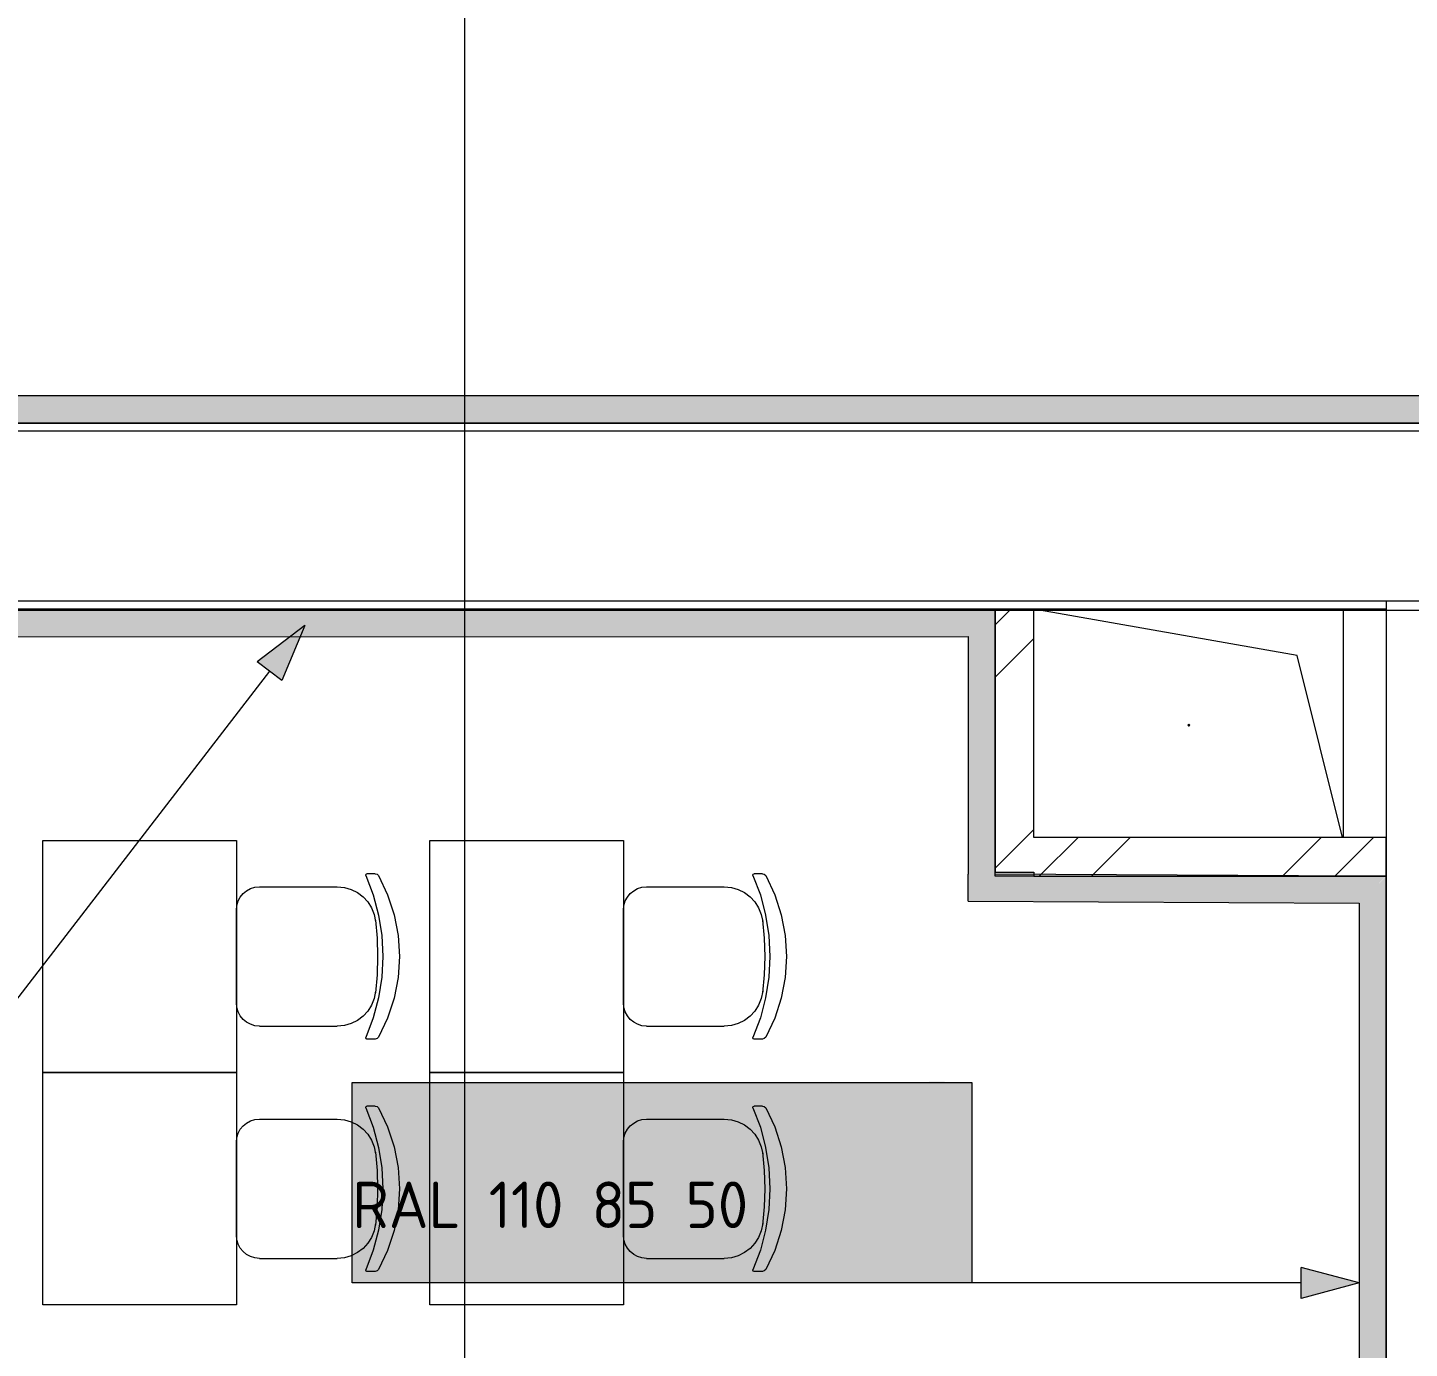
# Model space of a CAD drawing. Header units: millimetres. Extents: x 0 to 1189, y 0 to 841.
# Drawn here: x 597.88 to 633.58, y 351.8 to 385.92 of the extents above; entities that cross this region are included whole.
import ezdxf

# ---------------------------------------------------------------- set-up
doc = ezdxf.new("R2010")
doc.units = ezdxf.units.MM

msp = doc.modelspace()

# ---------------------------------------------------------------- hatches: boundary and pattern name
at = {"true_color": 0xf1d696}
h = msp.add_hatch(color=41, dxfattribs=at)
h.dxf.hatch_style = 2
h.paths.add_polyline_path([(703.533075, 376.404346), (703.518075, 375.704345), (520.082795, 375.704345), (520.082795, 376.404346)])
h = msp.add_hatch(color=41, dxfattribs=at)
h.dxf.hatch_style = 2
h.paths.add_polyline_path([(548.346838, 370.171336), (548.346838, 370.871337), (622.176951, 370.887337), (622.176951, 370.187336)])
h = msp.add_hatch(color=41, dxfattribs=at)
h.dxf.hatch_style = 2
h.paths.add_polyline_path([(622.176951, 370.187336), (622.176951, 370.887337), (622.876952, 370.887337)])
h = msp.add_hatch(color=41, dxfattribs=at)
h.dxf.hatch_style = 2
h.paths.add_polyline_path([(622.876952, 370.887337), (622.876952, 370.188336), (622.176951, 370.187336)])
at = {"true_color": 0x0077b0}
h = msp.add_hatch(color=144, dxfattribs=at)
h.dxf.hatch_style = 2
h.paths.add_polyline_path([(605.040924, 370.478337), (604.446923, 369.051335), (603.812922, 369.540335)])
at = {"true_color": 0xf1d696}
h = msp.add_hatch(color=41, dxfattribs=at)
h.dxf.hatch_style = 2
h.paths.add_polyline_path([(622.176951, 370.187336), (622.876952, 370.188336), (622.876952, 364.048327), (622.176951, 364.051327)])
h = msp.add_hatch(color=41, dxfattribs=at)
h.dxf.hatch_style = 2
h.paths.add_polyline_path([(622.876952, 364.048327), (622.176951, 363.351326), (622.176951, 364.051327)])
h = msp.add_hatch(color=41, dxfattribs=at)
h.dxf.hatch_style = 2
h.paths.add_polyline_path([(622.876952, 364.048327), (622.876952, 363.348326), (622.176951, 363.351326)])
h = msp.add_hatch(color=41, dxfattribs=at)
h.dxf.hatch_style = 2
h.paths.add_polyline_path([(622.876952, 363.348326), (622.876952, 364.048327), (632.276966, 364.001327), (632.276966, 363.301326)])
at = {"true_color": 0xdcd214}
h = msp.add_hatch(color=52, dxfattribs=at)
h.dxf.hatch_style = 2
h.paths.add_polyline_path([(632.276966, 363.301326), (632.276966, 364.001327), (632.976967, 363.998327)])
h = msp.add_hatch(color=52, dxfattribs=at)
h.dxf.hatch_style = 2
h.paths.add_polyline_path([(632.276966, 363.301326), (632.973967, 363.994327), (632.976967, 363.298326)])
h = msp.add_hatch(color=52, dxfattribs=at)
h.dxf.hatch_style = 2
h.paths.add_polyline_path([(632.276966, 363.301326), (632.976967, 363.298326), (632.976967, 312.804249), (632.276966, 312.804249)])
at = {"true_color": 0xffffff}
h = msp.add_hatch(color=7, dxfattribs=at)
h.dxf.hatch_style = 2
h.paths.add_polyline_path([(606.262926, 358.669319), (622.276951, 358.669319), (622.276951, 353.492311), (606.262926, 353.492311)])
at = {"true_color": 0x0077b0}
h = msp.add_hatch(color=144, dxfattribs=at)
h.paths.add_polyline_path([(619.042107, 357.272004), (619.042107, 358.078983), (619.012617, 358.235666), (618.923596, 358.366717), (618.794956, 358.45312), (618.638618, 358.482472), (618.482142, 358.45312), (618.350883, 358.366717), (618.263447, 358.235666), (618.235128, 358.078983), (618.235128, 357.272004), (618.263447, 357.115665), (618.350883, 356.987025), (618.482142, 356.898004), (618.638618, 356.868514), (618.794956, 356.898004), (618.923596, 356.987025), (619.012617, 357.115665)])
h.paths.add_polyline_path([(619.24275, 357.272004), (619.231596, 357.151348), (619.19817, 357.039322), (619.142523, 356.936288), (619.064707, 356.842607), (618.972938, 356.765308), (618.870886, 356.710798), (618.759222, 356.678508), (618.638618, 356.667872), (618.516885, 356.678508), (618.405178, 356.710798), (618.302979, 356.765308), (618.209772, 356.842607), (618.132042, 356.936288), (618.076585, 357.039322), (618.043348, 357.151348), (618.032281, 357.272004), (618.032281, 358.078983), (618.043348, 358.200715), (618.076585, 358.312422), (618.132042, 358.414621), (618.209772, 358.507828), (618.302979, 358.585644), (618.405178, 358.641291), (618.516885, 358.674717), (618.638618, 358.685871), (618.759274, 358.67476), (618.8713, 358.641636), (618.974334, 358.586807), (619.068015, 358.510584), (619.143919, 358.416947), (619.198584, 358.3138), (619.231648, 358.201146), (619.24275, 358.078983)])
h = msp.add_hatch(color=144, dxfattribs=at)
h.dxf.hatch_style = 2
h.paths.add_polyline_path([(621.566819, 357.675493), (621.363421, 357.675493), (621.289902, 357.70078), (621.264753, 357.776917), (621.289902, 357.853053), (621.363421, 357.87834), (621.566819, 357.87834), (621.683746, 357.901078), (621.781242, 357.965984), (621.847388, 358.063893), (621.868885, 358.180406), (621.847388, 358.297333), (621.781242, 358.394829), (621.683746, 358.460975), (621.566819, 358.482472), (621.16333, 358.482472), (621.087193, 358.507966), (621.061906, 358.583896), (621.087193, 358.660308), (621.16333, 358.685871), (621.566819, 358.685871), (621.667252, 358.676836), (621.760502, 358.649559), (621.845794, 358.603783), (621.922353, 358.539247), (621.987319, 358.460777), (622.034043, 358.374503), (622.062267, 358.280891), (622.071732, 358.180406), (622.059106, 358.061396), (622.021158, 357.95427), (621.957786, 357.859341), (621.868885, 357.776917), (621.957786, 357.694493), (622.021158, 357.599563), (622.059106, 357.492438), (622.071732, 357.373427), (622.071732, 357.170029), (622.062267, 357.069983), (622.034043, 356.977379), (621.987319, 356.892216), (621.922353, 356.814495), (621.844632, 356.74996), (621.759469, 356.704183), (621.666865, 356.676906), (621.566819, 356.667872), (621.16333, 356.667872), (621.087193, 356.691781), (621.061906, 356.766539), (621.087193, 356.842951), (621.16333, 356.868514), (621.566819, 356.868514), (621.683746, 356.891321), (621.781242, 356.958362), (621.847388, 357.055238), (621.868885, 357.172785), (621.868885, 357.373427), (621.847388, 357.490354), (621.781242, 357.58785), (621.683746, 357.653996)])
h = msp.add_hatch(color=144, dxfattribs=at)
h.dxf.hatch_style = 2
h.paths.add_polyline_path([(620.555732, 357.170029), (619.748753, 357.170029), (619.672616, 357.195591), (619.647329, 357.272004), (619.672616, 357.34814), (619.748753, 357.373427), (620.555732, 357.373427), (620.631868, 357.34814), (620.657155, 357.272004), (620.631868, 357.195591)])
h = msp.add_hatch(color=144, dxfattribs=at)
h.dxf.hatch_style = 2
h.paths.add_polyline_path([(632.276966, 353.492311), (630.783964, 353.09231), (630.783964, 353.892311)])

# ---------------------------------------------------------------- linework, layer by layer
at = {"color": 7, "lineweight": 0}
for points in [[(609.172931, 251.095154), (609.172931, 426.084422)], [(703.533075, 376.404346), (520.082795, 376.404346)], [(520.082795, 375.704345), (704.219076, 375.704345)], [(641.116979, 375.704345), (570.916872, 375.704345)], [(570.916872, 375.504344), (641.116979, 375.504344)], [(641.116979, 371.104338), (570.916872, 371.104338)], [(570.916872, 370.904337), (632.976967, 370.904337)], [(622.876952, 370.871337), (622.876952, 370.904337)], [(623.876953, 370.898337), (623.876953, 370.871337)], [(631.876965, 370.898337), (623.876953, 370.898337)], [(630.676964, 369.698336), (623.876953, 370.898337)], [(623.876953, 370.898337), (623.876953, 370.871337)], [(631.876965, 370.898337), (623.876953, 370.898337)], [(631.876965, 364.998328), (631.876965, 370.898337)], [(631.876965, 364.998328), (631.876965, 370.898337)], [(632.976967, 371.104338), (632.976967, 311.871247)], [(198.085303, 370.871337), (863.72632, 370.871337)], [(622.176951, 370.887337), (547.646837, 370.871337)], [(622.876952, 370.887337), (622.176951, 370.887337)], [(622.876952, 364.048327), (622.876952, 370.887337)], [(622.876952, 370.492337), (623.256952, 370.871337)], [(623.876953, 370.871337), (622.876952, 370.871337)], [(622.876952, 370.871337), (622.876952, 364.098327)], [(623.876953, 364.998328), (623.876953, 370.871337)], [(549.046839, 370.172336), (622.176951, 370.187336)], [(622.176951, 370.187336), (622.176951, 364.051327)], [(622.876952, 369.142335), (623.876953, 370.142336)], [(631.851965, 364.998328), (630.676964, 369.698336)], [(627.851959, 367.898333), (627.876959, 367.923333), (627.901959, 367.898333)], [(627.851959, 367.898333), (627.876959, 367.923333), (627.889959, 367.919333)], [(627.901959, 367.898333), (627.876959, 367.873333), (627.851959, 367.898333)], [(627.883959, 367.874333), (627.851959, 367.898333)], [(622.876952, 364.208327), (623.876953, 365.208329)], [(632.976967, 364.998328), (623.876953, 364.998328)], [(624.016953, 363.998327), (625.016955, 364.998328)], [(625.365955, 363.998327), (626.365957, 364.998328)], [(630.299963, 363.998327), (631.299964, 364.998328)], [(631.649965, 363.998327), (632.649967, 364.998328)], [(632.976967, 363.998327), (632.976967, 364.998328)], [(622.176951, 363.351326), (622.176951, 364.051327)], [(622.876952, 364.098327), (623.876953, 364.098327)], [(622.876952, 363.998327), (622.876952, 364.098327)], [(632.276966, 364.001327), (622.876952, 364.048327)], [(623.876953, 363.998327), (622.876952, 363.998327)], [(623.876953, 364.098327), (623.876953, 363.998327)], [(623.876953, 363.998327), (632.976967, 363.998327)], [(632.976967, 363.998327), (632.276966, 364.001327)], [(632.976967, 312.804249), (632.976967, 363.998327)], [(622.176951, 363.351326), (632.276966, 363.301326)], [(632.276966, 363.301326), (632.276966, 312.804249)]]:
    msp.add_lwpolyline(points, dxfattribs=at)
at = {"color": 144, "lineweight": 0, "true_color": 0x0077b0}
for points in [[(605.040924, 370.478337), (603.812922, 369.540335)], [(605.040924, 370.478337), (604.446923, 369.051335)], [(604.446923, 369.051335), (603.812922, 369.540335)], [(604.129923, 369.295335), (585.119894, 344.638297)], [(606.262926, 358.669319), (622.276951, 358.669319)], [(606.262926, 353.492311), (606.262926, 358.669319)], [(622.276951, 358.669319), (622.276951, 353.492311)], [(630.783964, 353.09231), (630.783964, 353.892311)], [(632.276966, 353.492311), (630.783964, 353.892311)], [(622.276951, 353.492311), (606.262926, 353.492311)], [(626.796958, 353.492311), (622.276951, 353.492311)], [(630.783964, 353.492311), (626.796958, 353.492311)], [(632.276966, 353.492311), (630.783964, 353.09231)]]:
    msp.add_lwpolyline(points, dxfattribs=at)
at = {"color": 253, "lineweight": 0, "true_color": 0x999999}
for points in [[(598.271914, 358.924319), (598.271914, 364.924328)], [(598.271914, 364.924328), (603.271922, 364.924328)], [(603.271922, 364.924328), (603.271922, 358.924319)], [(608.271929, 358.924319), (608.271929, 364.924328)], [(608.271929, 364.924328), (613.271937, 364.924328)], [(613.271937, 364.924328), (613.271937, 358.924319)], [(606.618927, 364.016327), (606.615927, 364.029327), (606.624552, 364.050702), (606.645927, 364.059327)], [(606.618927, 364.016327), (606.615927, 364.029327), (606.624552, 364.050702), (606.645927, 364.059327)], [(606.618927, 364.016327), (606.809286, 363.512685), (606.946302, 362.9932), (607.029131, 362.462278), (607.056927, 361.924324), (607.029131, 361.38651), (606.946302, 360.855822), (606.809286, 360.336384), (606.618927, 359.83232)], [(606.618927, 364.016327), (606.809286, 363.512685), (606.946302, 362.9932), (607.029131, 362.462278), (607.056927, 361.924324), (607.029131, 361.38651), (606.946302, 360.855822), (606.809286, 360.336384), (606.618927, 359.83232)], [(606.861927, 364.059327), (606.645927, 364.059327)], [(606.861927, 364.059327), (606.645927, 364.059327)], [(606.861927, 364.059327), (606.910802, 364.046702), (606.946927, 364.012327)], [(606.861927, 364.059327), (606.910802, 364.046702), (606.946927, 364.012327)], [(606.946927, 364.012327), (607.180646, 363.519295), (607.349678, 363.002825), (607.452334, 362.469106), (607.486928, 361.924324), (607.452334, 361.379963), (607.349678, 360.846197), (607.180646, 360.329493), (606.946927, 359.83632)], [(606.946927, 364.012327), (607.180646, 363.519295), (607.349678, 363.002825), (607.452334, 362.469106), (607.486928, 361.924324), (607.452334, 361.379963), (607.349678, 360.846197), (607.180646, 360.329493), (606.946927, 359.83632)], [(616.618942, 364.016327), (616.615942, 364.029327), (616.624567, 364.050702), (616.645942, 364.059327)], [(616.618942, 364.016327), (616.615942, 364.029327), (616.624567, 364.050702), (616.645942, 364.059327)], [(616.618942, 364.016327), (616.809302, 363.512685), (616.946318, 362.9932), (617.029146, 362.462278), (617.056943, 361.924324), (617.029146, 361.38651), (616.946318, 360.855822), (616.809302, 360.336384), (616.618942, 359.83232)], [(616.618942, 364.016327), (616.809302, 363.512685), (616.946318, 362.9932), (617.029146, 362.462278), (617.056943, 361.924324), (617.029146, 361.38651), (616.946318, 360.855822), (616.809302, 360.336384), (616.618942, 359.83232)], [(616.861942, 364.059327), (616.645942, 364.059327)], [(616.861942, 364.059327), (616.645942, 364.059327)], [(616.861942, 364.059327), (616.910818, 364.046702), (616.946943, 364.012327)], [(616.861942, 364.059327), (616.910818, 364.046702), (616.946943, 364.012327)], [(616.946943, 364.012327), (617.180662, 363.519295), (617.349693, 363.002825), (617.45235, 362.469106), (617.486943, 361.924324), (617.45235, 361.379963), (617.349693, 360.846197), (617.180662, 360.329493), (616.946943, 359.83632)], [(616.946943, 364.012327), (617.180662, 363.519295), (617.349693, 363.002825), (617.45235, 362.469106), (617.486943, 361.924324), (617.45235, 361.379963), (617.349693, 360.846197), (617.180662, 360.329493), (616.946943, 359.83632)], [(603.271922, 363.124325), (603.284127, 363.245427), (603.319125, 363.358138), (603.37449, 363.460068), (603.447797, 363.548826), (603.536619, 363.622022), (603.638532, 363.677264), (603.751108, 363.712162), (603.871923, 363.724326)], [(603.271922, 363.124325), (603.284127, 363.245427), (603.319125, 363.358138), (603.37449, 363.460068), (603.447797, 363.548826), (603.536619, 363.622022), (603.638532, 363.677264), (603.751108, 363.712162), (603.871923, 363.724326)], [(603.871923, 363.724326), (605.874926, 363.724326)], [(603.871923, 363.724326), (605.874926, 363.724326)], [(605.874926, 363.724326), (606.063162, 363.706613), (606.240067, 363.655561), (606.402182, 363.574297), (606.546052, 363.465951), (606.668218, 363.333652), (606.765224, 363.180529), (606.833613, 363.00971), (606.869927, 362.824325)], [(605.874926, 363.724326), (606.063162, 363.706613), (606.240067, 363.655561), (606.402182, 363.574297), (606.546052, 363.465951), (606.668218, 363.333652), (606.765224, 363.180529), (606.833613, 363.00971), (606.869927, 362.824325)], [(613.271937, 363.124325), (613.284142, 363.245427), (613.31914, 363.358138), (613.374505, 363.460068), (613.447812, 363.548826), (613.536635, 363.622022), (613.638547, 363.677264), (613.751123, 363.712162), (613.871938, 363.724326)], [(613.271937, 363.124325), (613.284142, 363.245427), (613.31914, 363.358138), (613.374505, 363.460068), (613.447812, 363.548826), (613.536635, 363.622022), (613.638547, 363.677264), (613.751123, 363.712162), (613.871938, 363.724326)], [(613.871938, 363.724326), (615.874941, 363.724326)], [(613.871938, 363.724326), (615.874941, 363.724326)], [(615.874941, 363.724326), (616.063178, 363.706613), (616.240082, 363.655561), (616.402198, 363.574297), (616.546067, 363.465951), (616.668233, 363.333652), (616.765239, 363.180529), (616.833628, 363.00971), (616.869942, 362.824325)], [(615.874941, 363.724326), (616.063178, 363.706613), (616.240082, 363.655561), (616.402198, 363.574297), (616.546067, 363.465951), (616.668233, 363.333652), (616.765239, 363.180529), (616.833628, 363.00971), (616.869942, 362.824325)], [(603.271922, 360.723322), (603.271922, 363.124325)], [(603.271922, 360.723322), (603.271922, 363.124325)], [(613.271937, 360.723322), (613.271937, 363.124325)], [(613.271937, 360.723322), (613.271937, 363.124325)], [(606.864927, 362.865325), (606.906802, 362.395949), (606.920927, 361.924324), (606.906802, 361.453073), (606.864927, 360.983322)], [(606.864927, 362.865325), (606.906802, 362.395949), (606.920927, 361.924324), (606.906802, 361.453073), (606.864927, 360.983322)], [(616.864942, 362.865325), (616.906817, 362.395949), (616.920943, 361.924324), (616.906817, 361.453073), (616.864942, 360.983322)], [(616.864942, 362.865325), (616.906817, 362.395949), (616.920943, 361.924324), (616.906817, 361.453073), (616.864942, 360.983322)], [(606.869927, 361.024322), (606.833613, 360.838937), (606.765224, 360.668119), (606.668218, 360.514995), (606.546052, 360.382696), (606.402182, 360.27435), (606.240067, 360.193087), (606.063162, 360.142034), (605.874926, 360.124321)], [(606.869927, 361.024322), (606.833613, 360.838937), (606.765224, 360.668119), (606.668218, 360.514995), (606.546052, 360.382696), (606.402182, 360.27435), (606.240067, 360.193087), (606.063162, 360.142034), (605.874926, 360.124321)], [(616.869942, 361.024322), (616.833628, 360.838937), (616.765239, 360.668119), (616.668233, 360.514995), (616.546067, 360.382696), (616.402198, 360.27435), (616.240082, 360.193087), (616.063178, 360.142034), (615.874941, 360.124321)], [(616.869942, 361.024322), (616.833628, 360.838937), (616.765239, 360.668119), (616.668233, 360.514995), (616.546067, 360.382696), (616.402198, 360.27435), (616.240082, 360.193087), (616.063178, 360.142034), (615.874941, 360.124321)], [(603.871923, 360.124321), (603.751108, 360.136526), (603.638532, 360.171524), (603.536619, 360.226889), (603.447797, 360.300196), (603.37449, 360.389019), (603.319125, 360.490931), (603.284127, 360.603507), (603.271922, 360.724322)], [(603.871923, 360.124321), (603.751108, 360.136526), (603.638532, 360.171524), (603.536619, 360.226889), (603.447797, 360.300196), (603.37449, 360.389019), (603.319125, 360.490931), (603.284127, 360.603507), (603.271922, 360.724322)], [(613.871938, 360.124321), (613.751123, 360.136526), (613.638547, 360.171524), (613.536635, 360.226889), (613.447812, 360.300196), (613.374505, 360.389019), (613.31914, 360.490931), (613.284142, 360.603507), (613.271937, 360.724322)], [(613.871938, 360.124321), (613.751123, 360.136526), (613.638547, 360.171524), (613.536635, 360.226889), (613.447812, 360.300196), (613.374505, 360.389019), (613.31914, 360.490931), (613.284142, 360.603507), (613.271937, 360.724322)], [(603.871923, 360.124321), (605.874926, 360.124321)], [(603.871923, 360.124321), (605.874926, 360.124321)], [(606.645927, 359.78932), (606.624552, 359.79832), (606.615927, 359.81932), (606.618927, 359.83232)], [(606.645927, 359.78932), (606.624552, 359.79832), (606.615927, 359.81932), (606.618927, 359.83232)], [(606.946927, 359.83632), (606.910802, 359.801945), (606.861927, 359.78932)], [(606.946927, 359.83632), (606.910802, 359.801945), (606.861927, 359.78932)], [(613.871938, 360.124321), (615.874941, 360.124321)], [(613.871938, 360.124321), (615.874941, 360.124321)], [(616.645942, 359.78932), (616.624567, 359.79832), (616.615942, 359.81932), (616.618942, 359.83232)], [(616.645942, 359.78932), (616.624567, 359.79832), (616.615942, 359.81932), (616.618942, 359.83232)], [(616.946943, 359.83632), (616.910818, 359.801945), (616.861942, 359.78932)], [(616.946943, 359.83632), (616.910818, 359.801945), (616.861942, 359.78932)], [(606.861927, 359.78932), (606.645927, 359.78932)], [(606.861927, 359.78932), (606.645927, 359.78932)], [(616.861942, 359.78932), (616.645942, 359.78932)], [(616.861942, 359.78932), (616.645942, 359.78932)], [(598.271914, 352.92431), (598.271914, 358.924319)], [(598.271914, 358.924319), (603.271922, 358.924319)], [(603.271922, 358.924319), (598.271914, 358.924319)], [(603.271922, 358.924319), (603.271922, 352.92431)], [(608.271929, 352.92431), (608.271929, 358.924319)], [(608.271929, 358.924319), (613.271937, 358.924319)], [(613.271937, 358.924319), (608.271929, 358.924319)], [(613.271937, 358.924319), (613.271937, 352.92431)], [(606.618927, 358.016318), (606.615927, 358.029318), (606.624552, 358.050693), (606.645927, 358.059318)], [(606.618927, 358.016318), (606.615927, 358.029318), (606.624552, 358.050693), (606.645927, 358.059318)], [(606.861927, 358.059318), (606.645927, 358.059318)], [(606.861927, 358.059318), (606.645927, 358.059318)], [(606.861927, 358.059318), (606.910802, 358.046693), (606.946927, 358.012318)], [(606.861927, 358.059318), (606.910802, 358.046693), (606.946927, 358.012318)], [(616.618942, 358.016318), (616.615942, 358.029318), (616.624567, 358.050693), (616.645942, 358.059318)], [(616.618942, 358.016318), (616.615942, 358.029318), (616.624567, 358.050693), (616.645942, 358.059318)], [(616.861942, 358.059318), (616.645942, 358.059318)], [(616.861942, 358.059318), (616.645942, 358.059318)], [(616.861942, 358.059318), (616.910818, 358.046693), (616.946943, 358.012318)], [(616.861942, 358.059318), (616.910818, 358.046693), (616.946943, 358.012318)], [(603.271922, 357.124316), (603.284127, 357.245418), (603.319125, 357.358129), (603.37449, 357.460059), (603.447797, 357.548817), (603.536619, 357.622012), (603.638532, 357.677255), (603.751108, 357.712153), (603.871923, 357.724317)], [(603.271922, 357.124316), (603.284127, 357.245418), (603.319125, 357.358129), (603.37449, 357.460059), (603.447797, 357.548817), (603.536619, 357.622012), (603.638532, 357.677255), (603.751108, 357.712153), (603.871923, 357.724317)], [(603.871923, 357.724317), (605.874926, 357.724317)], [(603.871923, 357.724317), (605.874926, 357.724317)], [(605.874926, 357.724317), (606.063162, 357.706604), (606.240067, 357.655551), (606.402182, 357.574288), (606.546052, 357.465942), (606.668218, 357.333643), (606.765224, 357.18052), (606.833613, 357.009701), (606.869927, 356.824316)], [(605.874926, 357.724317), (606.063162, 357.706604), (606.240067, 357.655551), (606.402182, 357.574288), (606.546052, 357.465942), (606.668218, 357.333643), (606.765224, 357.18052), (606.833613, 357.009701), (606.869927, 356.824316)], [(606.618927, 358.016318), (606.809286, 357.512676), (606.946302, 356.993191), (607.029131, 356.462268), (607.056927, 355.924314), (607.029131, 355.386501), (606.946302, 354.855813), (606.809286, 354.336375), (606.618927, 353.832311)], [(606.618927, 358.016318), (606.809286, 357.512676), (606.946302, 356.993191), (607.029131, 356.462268), (607.056927, 355.924314), (607.029131, 355.386501), (606.946302, 354.855813), (606.809286, 354.336375), (606.618927, 353.832311)], [(606.946927, 358.012318), (607.180646, 357.519286), (607.349678, 357.002816), (607.452334, 356.469097), (607.486928, 355.924314), (607.452334, 355.379954), (607.349678, 354.846188), (607.180646, 354.329484), (606.946927, 353.836311)], [(606.946927, 358.012318), (607.180646, 357.519286), (607.349678, 357.002816), (607.452334, 356.469097), (607.486928, 355.924314), (607.452334, 355.379954), (607.349678, 354.846188), (607.180646, 354.329484), (606.946927, 353.836311)], [(613.271937, 357.124316), (613.284142, 357.245418), (613.31914, 357.358129), (613.374505, 357.460059), (613.447812, 357.548817), (613.536635, 357.622012), (613.638547, 357.677255), (613.751123, 357.712153), (613.871938, 357.724317)], [(613.271937, 357.124316), (613.284142, 357.245418), (613.31914, 357.358129), (613.374505, 357.460059), (613.447812, 357.548817), (613.536635, 357.622012), (613.638547, 357.677255), (613.751123, 357.712153), (613.871938, 357.724317)], [(613.871938, 357.724317), (615.874941, 357.724317)], [(613.871938, 357.724317), (615.874941, 357.724317)], [(615.874941, 357.724317), (616.063178, 357.706604), (616.240082, 357.655551), (616.402198, 357.574288), (616.546067, 357.465942), (616.668233, 357.333643), (616.765239, 357.18052), (616.833628, 357.009701), (616.869942, 356.824316)], [(615.874941, 357.724317), (616.063178, 357.706604), (616.240082, 357.655551), (616.402198, 357.574288), (616.546067, 357.465942), (616.668233, 357.333643), (616.765239, 357.18052), (616.833628, 357.009701), (616.869942, 356.824316)], [(616.618942, 358.016318), (616.809302, 357.512676), (616.946318, 356.993191), (617.029146, 356.462268), (617.056943, 355.924314), (617.029146, 355.386501), (616.946318, 354.855813), (616.809302, 354.336375), (616.618942, 353.832311)], [(616.618942, 358.016318), (616.809302, 357.512676), (616.946318, 356.993191), (617.029146, 356.462268), (617.056943, 355.924314), (617.029146, 355.386501), (616.946318, 354.855813), (616.809302, 354.336375), (616.618942, 353.832311)], [(616.946943, 358.012318), (617.180662, 357.519286), (617.349693, 357.002816), (617.45235, 356.469097), (617.486943, 355.924314), (617.45235, 355.379954), (617.349693, 354.846188), (617.180662, 354.329484), (616.946943, 353.836311)], [(616.946943, 358.012318), (617.180662, 357.519286), (617.349693, 357.002816), (617.45235, 356.469097), (617.486943, 355.924314), (617.45235, 355.379954), (617.349693, 354.846188), (617.180662, 354.329484), (616.946943, 353.836311)], [(603.271922, 354.723313), (603.271922, 357.124316)], [(603.271922, 354.723313), (603.271922, 357.124316)], [(613.271937, 354.723313), (613.271937, 357.124316)], [(613.271937, 354.723313), (613.271937, 357.124316)], [(606.864927, 356.865316), (606.906802, 356.39594), (606.920927, 355.924314), (606.906802, 355.453064), (606.864927, 354.983313)], [(606.864927, 356.865316), (606.906802, 356.39594), (606.920927, 355.924314), (606.906802, 355.453064), (606.864927, 354.983313)], [(616.864942, 356.865316), (616.906817, 356.39594), (616.920943, 355.924314), (616.906817, 355.453064), (616.864942, 354.983313)], [(616.864942, 356.865316), (616.906817, 356.39594), (616.920943, 355.924314), (616.906817, 355.453064), (616.864942, 354.983313)], [(606.869927, 355.024313), (606.833613, 354.838928), (606.765224, 354.668109), (606.668218, 354.514986), (606.546052, 354.382687), (606.402182, 354.274341), (606.240067, 354.193077), (606.063162, 354.142025), (605.874926, 354.124312)], [(606.869927, 355.024313), (606.833613, 354.838928), (606.765224, 354.668109), (606.668218, 354.514986), (606.546052, 354.382687), (606.402182, 354.274341), (606.240067, 354.193077), (606.063162, 354.142025), (605.874926, 354.124312)], [(616.869942, 355.024313), (616.833628, 354.838928), (616.765239, 354.668109), (616.668233, 354.514986), (616.546067, 354.382687), (616.402198, 354.274341), (616.240082, 354.193077), (616.063178, 354.142025), (615.874941, 354.124312)], [(616.869942, 355.024313), (616.833628, 354.838928), (616.765239, 354.668109), (616.668233, 354.514986), (616.546067, 354.382687), (616.402198, 354.274341), (616.240082, 354.193077), (616.063178, 354.142025), (615.874941, 354.124312)], [(603.871923, 354.124312), (603.751108, 354.136517), (603.638532, 354.171515), (603.536619, 354.22688), (603.447797, 354.300187), (603.37449, 354.389009), (603.319125, 354.490922), (603.284127, 354.603498), (603.271922, 354.724313)], [(603.871923, 354.124312), (603.751108, 354.136517), (603.638532, 354.171515), (603.536619, 354.22688), (603.447797, 354.300187), (603.37449, 354.389009), (603.319125, 354.490922), (603.284127, 354.603498), (603.271922, 354.724313)], [(613.871938, 354.124312), (613.751123, 354.136517), (613.638547, 354.171515), (613.536635, 354.22688), (613.447812, 354.300187), (613.374505, 354.389009), (613.31914, 354.490922), (613.284142, 354.603498), (613.271937, 354.724313)], [(613.871938, 354.124312), (613.751123, 354.136517), (613.638547, 354.171515), (613.536635, 354.22688), (613.447812, 354.300187), (613.374505, 354.389009), (613.31914, 354.490922), (613.284142, 354.603498), (613.271937, 354.724313)], [(603.871923, 354.124312), (605.874926, 354.124312)], [(603.871923, 354.124312), (605.874926, 354.124312)], [(613.871938, 354.124312), (615.874941, 354.124312)], [(613.871938, 354.124312), (615.874941, 354.124312)], [(606.645927, 353.789311), (606.624552, 353.798311), (606.615927, 353.819311), (606.618927, 353.832311)], [(606.645927, 353.789311), (606.624552, 353.798311), (606.615927, 353.819311), (606.618927, 353.832311)], [(606.861927, 353.789311), (606.645927, 353.789311)], [(606.861927, 353.789311), (606.645927, 353.789311)], [(606.946927, 353.836311), (606.910802, 353.801936), (606.861927, 353.789311)], [(606.946927, 353.836311), (606.910802, 353.801936), (606.861927, 353.789311)], [(616.645942, 353.789311), (616.624567, 353.798311), (616.615942, 353.819311), (616.618942, 353.832311)], [(616.645942, 353.789311), (616.624567, 353.798311), (616.615942, 353.819311), (616.618942, 353.832311)], [(616.861942, 353.789311), (616.645942, 353.789311)], [(616.861942, 353.789311), (616.645942, 353.789311)], [(616.946943, 353.836311), (616.910818, 353.801936), (616.861942, 353.789311)], [(616.946943, 353.836311), (616.910818, 353.801936), (616.861942, 353.789311)], [(603.271922, 352.92431), (598.271914, 352.92431)], [(613.271937, 352.92431), (608.271929, 352.92431)]]:
    msp.add_lwpolyline(points, dxfattribs=at)

# ---------------------------------------------------------------- texts
at = {"color": 144, "true_color": 0x0077b0, "insert": (606.264045, 356.108858), "char_height": 1.2, "attachment_point": 1}
msp.add_mtext('{\\fGOSTCommon|b0|i0|c0;RAL 110 85 50}', dxfattribs=at)

doc.saveas('drawing.dxf')
